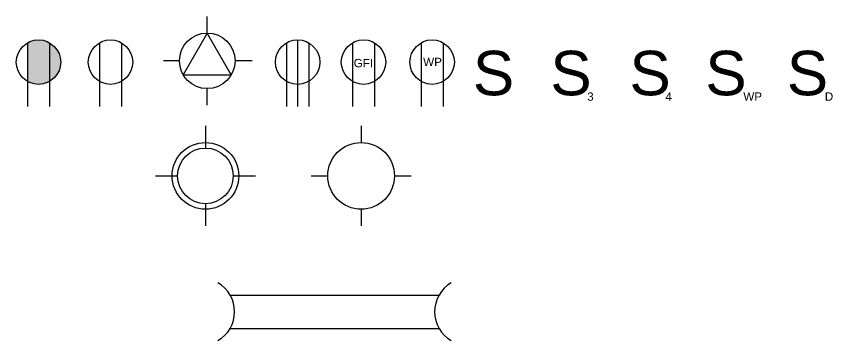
# Model space of a CAD drawing. Header units: inches. Extents: x -183 to 3029, y -67 to 1072.
# Drawn here: x 1494.2 to 1567.7, y 211.5 to 240.7 of the extents above; entities that cross this region are included whole.
import ezdxf

# ---------------------------------------------------------------- set-up
doc = ezdxf.new("R2010")
doc.units = ezdxf.units.IN
doc.header["$LTSCALE"] = 0.25
doc.header["$MEASUREMENT"] = 0
doc.layers.add('Lights', color=2, linetype='Continuous')
doc.styles.get("Standard").update_dxf_attribs({"font": 'arial.ttf'})

msp = doc.modelspace()

# ---------------------------------------------------------------- hatches: boundary and pattern name
h = msp.add_hatch(color=256)
h.dxf.hatch_style = 1
h.paths.add_polyline_path([(1495.178, 234.842, 0.57735), (1498.178, 236.574, 0.57735), (1495.178, 238.306)])

# ---------------------------------------------------------------- linework, layer by layer
for p, q in [((1511.363, 239.19), (1511.363, 240.69)), ((1495.178, 238.306), (1495.178, 232.574)), ((1497.178, 238.306), (1497.178, 232.574)), ((1501.655, 238.306), (1501.655, 232.574)), ((1503.655, 238.306), (1503.655, 232.574)), ((1518.496, 238.306), (1518.496, 232.574)), ((1519.496, 238.574), (1519.496, 232.574)), ((1520.496, 238.306), (1520.496, 232.574)), ((1524.432, 238.306), (1524.432, 232.574)), ((1526.432, 238.306), (1526.432, 232.574)), ((1530.607, 238.306), (1530.607, 232.574)), ((1532.607, 238.306), (1532.607, 232.574)), ((1508.863, 236.69), (1507.412, 236.69)), ((1515.412, 236.69), (1513.863, 236.69)), ((1511.363, 232.69), (1511.363, 234.19))]:
    msp.add_line(p, q)
msp.add_lwpolyline([(1511.363, 239.19), (1509.198, 235.44), (1513.528, 235.44)], close=True)
for centre, radius in [((1511.363, 236.69), 2.5), ((1496.178, 236.574), 2), ((1502.655, 236.574), 2), ((1519.496, 236.574), 2), ((1525.432, 236.574), 2), ((1531.607, 236.574), 2)]:
    msp.add_circle(centre, radius)
at = {"layer": 'Lights'}
for p, q in [((1511.201, 230.846), (1511.201, 228.846)), ((1525.218, 230.846), (1525.218, 229.346)), ((1506.701, 226.346), (1508.701, 226.346)), ((1513.701, 226.346), (1515.701, 226.346)), ((1520.718, 226.346), (1522.218, 226.346)), ((1528.218, 226.346), (1529.718, 226.346)), ((1511.201, 223.846), (1511.201, 221.846)), ((1525.218, 223.346), (1525.218, 221.846)), ((1513.423, 215.628), (1532.226, 215.628)), ((1513.423, 212.628), (1532.226, 212.628))]:
    msp.add_line(p, q, dxfattribs=at)
for centre, radius in [((1511.201, 226.346), 3), ((1525.218, 226.346), 3), ((1511.201, 226.346), 2.5)]:
    msp.add_circle(centre, radius, dxfattribs=at)
for centre, start, end in [((1510.825, 214.128), 300, 60), ((1534.825, 214.128), 120, 240)]:
    msp.add_arc(centre, 3, start, end, dxfattribs=at)

# ---------------------------------------------------------------- texts
for s, height, p in [('S', 4, (1535.271, 233.592)), ('S', 4, (1542.246, 233.592)), ('S', 4, (1549.365, 233.592)), ('S', 4, (1556.197, 233.592)), ('S', 4, (1563.532, 233.592)), ('GFI', 0.75, (1524.546, 236.111)), ('WP', 0.75, (1530.801, 236.214)), ('3', 0.75, (1545.564, 233.102)), ('4', 0.75, (1552.609, 233.102)), ('WP', 0.75, (1559.622, 233.102)), ('D', 0.75, (1566.956, 233.102))]:
    msp.add_text(s, height=height).set_placement(p)

doc.saveas('drawing.dxf')
